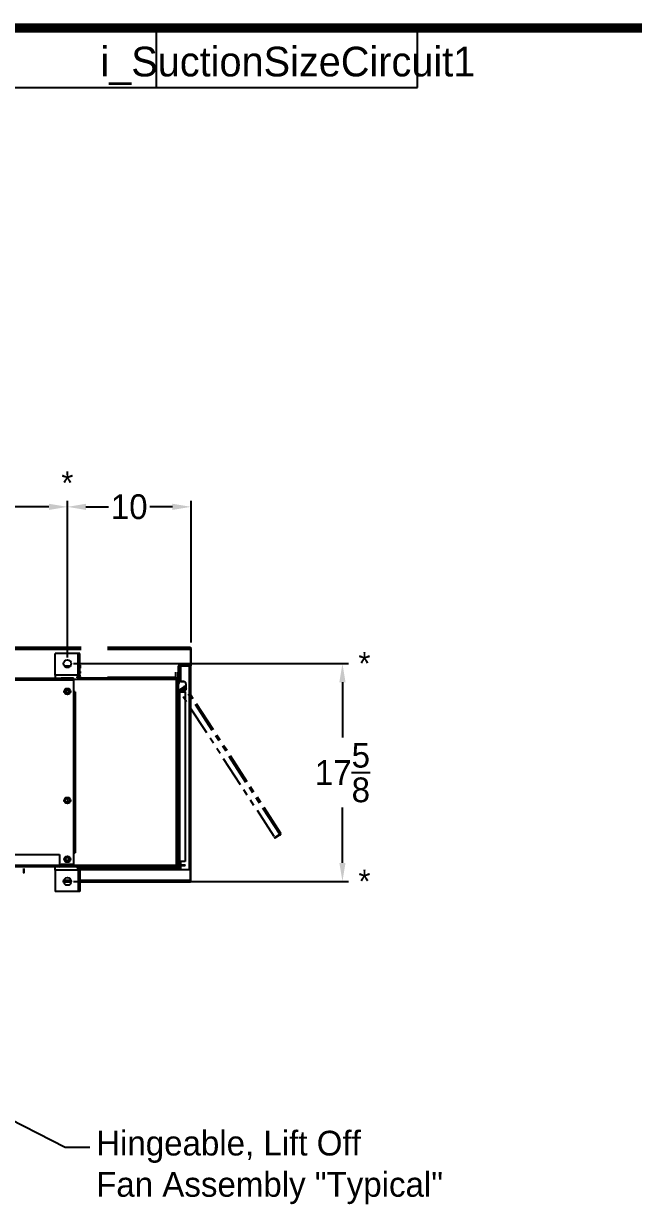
# Model space of a CAD drawing. Header units: inches. Extents: x 547 to 857, y 246 to 442.
# Drawn here: x 701 to 750.4, y 344 to 438.4 of the extents above; entities that cross this region are included whole.
import ezdxf
from ezdxf import colors
from ezdxf.entities.mleader import LeaderData, LeaderLine
from ezdxf.enums import TextEntityAlignment as Align
from ezdxf.math import Vec2, Vec3

# ---------------------------------------------------------------- set-up
doc = ezdxf.new("R2010")
doc.units = ezdxf.units.IN
doc.header["$MEASUREMENT"] = 0
doc.header["$PDSIZE"] = -1
doc.linetypes.add('PHANTOM', pattern=[0.5, 0.25, -0.05, 0.05, -0.05, 0.05, -0.05])
doc.layers.add('C1RC', color=7, linetype='Continuous')
doc.layers.add('Hingeable', color=7, linetype='PHANTOM')
doc.dimstyles.new('RAE Solutions', dxfattribs={"dimtxt": 2, "dimasz": 1.5, "dimexe": 0.5, "dimexo": 0.5, "dimgap": 0.5, "dimtad": 0, "dimtih": 1, "dimtoh": 1, "dimdec": 3, "dimrnd": 0.125, "dimzin": 1, "dimdsep": 46, "dimlunit": 5, "dimtxsty": 'Standard', "dimcen": 0.09, "dimadec": 0, "dimazin": 0, "dimtfac": 1, "dimtdec": 3, "dimtofl": 0, "dimtmove": 0, "dimatfit": 3, "dimfxl": 1, "dimtolj": 1, "dimtzin": 1, "dimarcsym": 0})

# ---------------------------------------------------------------- blocks, each defined once
blk = doc.blocks.new('*D206')
at = {"color": 0, "lineweight": -2}
for p, q in [((704.602, 387.183), (704.602, 399.857)), ((714.598, 388.402), (714.598, 399.857)), ((706.102, 399.357), (707.933, 399.357)), ((713.098, 399.357), (711.266, 399.357))]:
    blk.add_line(p, q, dxfattribs=at)
at = {"color": 0}
for points in [[(706.102, 399.607), (706.102, 399.107), (704.602, 399.357)], [(713.098, 399.607), (713.098, 399.107), (714.598, 399.357)]]:
    blk.add_solid(points, dxfattribs=at)
at = {"layer": 'Defpoints', "color": 0}
for p in [(714.598, 399.357), (714.598, 387.902), (704.602, 386.683)]:
    blk.add_point(p, dxfattribs=at)
at = {"color": 0, "insert": (709.6, 399.357), "char_height": 2, "attachment_point": 5}
blk.add_mtext('\\A1;10', dxfattribs=at)
blk = doc.blocks.new('*D207')
at = {"color": 0, "linetype": 'Continuous', "lineweight": -2}
for p, q in [((705.102, 386.683), (727.347, 386.683)), ((726.847, 385.183), (726.847, 380.71)), ((726.847, 370.571), (726.847, 375.043)), ((705.102, 369.071), (727.347, 369.071))]:
    blk.add_line(p, q, dxfattribs=at)
at = {"color": 0, "linetype": 'Continuous'}
for points in [[(726.597, 385.183), (727.097, 385.183), (726.847, 386.683)], [(726.597, 370.571), (727.097, 370.571), (726.847, 369.071)]]:
    blk.add_solid(points, dxfattribs=at)
at = {"layer": 'Defpoints', "color": 0, "linetype": 'Continuous'}
for p in [(704.602, 386.683), (704.602, 369.071), (726.847, 369.071)]:
    blk.add_point(p, dxfattribs=at)
at = {"color": 0, "linetype": 'Continuous', "lineweight": 25, "insert": (726.847, 377.877), "char_height": 2, "attachment_point": 5}
blk.add_mtext('\\A1;17{\\H1x;\\S5/8;}', dxfattribs=at)
blk = doc.blocks.new('*D210')
at = {"color": 0, "lineweight": -2}
for p, q in [((674.665, 387.183), (674.665, 399.857)), ((704.602, 387.183), (704.602, 399.857)), ((676.165, 399.357), (687.633, 399.357)), ((703.102, 399.357), (691.633, 399.357))]:
    blk.add_line(p, q, dxfattribs=at)
at = {"color": 0}
for points in [[(676.165, 399.607), (676.165, 399.107), (674.665, 399.357)], [(703.102, 399.607), (703.102, 399.107), (704.602, 399.357)]]:
    blk.add_solid(points, dxfattribs=at)
at = {"layer": 'Defpoints', "color": 0}
for p in [(704.602, 399.357), (674.665, 386.683), (704.602, 386.683)]:
    blk.add_point(p, dxfattribs=at)
at = {"color": 0, "insert": (689.633, 399.357), "char_height": 2, "attachment_point": 5}
blk.add_mtext('\\A1;30', dxfattribs=at)

msp = doc.modelspace()

# ---------------------------------------------------------------- linework, layer by layer
at = {"linetype": 'Continuous', "lineweight": 25}
for p, q in [((612.4765, 388.007), (705.7275, 388.007)), ((612.4765, 387.85), (705.7275, 387.85)), ((703.602, 385.7595), (703.602, 387.4955)), ((705.465, 387.4955), (703.602, 387.4955)), ((703.602, 385.7595), (703.602, 387.4955)), ((705.465, 387.4955), (703.602, 387.4955)), ((705.465, 385.7595), (705.465, 387.4955)), ((705.465, 385.7595), (705.465, 387.4955)), ((705.602, 387.4955), (705.472, 387.4955)), ((705.472, 385.7595), (705.472, 387.4955)), ((705.602, 387.4955), (705.472, 387.4955)), ((705.472, 385.7595), (705.472, 387.4955)), ((705.602, 385.7595), (705.602, 387.4955)), ((705.602, 385.7595), (705.602, 387.4955)), ((707.8525, 388.007), (714.5475, 388.007)), ((707.8525, 388.007), (714.5475, 388.007)), ((707.8525, 387.85), (714.5475, 387.85)), ((707.8525, 387.85), (714.5475, 387.85)), ((714.5475, 388.007), (714.5475, 387.85)), ((714.5475, 388.007), (714.5475, 387.85)), ((714.5975, 387.9018), (714.5475, 387.9018)), ((714.5975, 387.9018), (714.5475, 387.9018)), ((714.5475, 387.85), (714.5475, 386.5095)), ((714.5475, 387.85), (714.5475, 386.5095)), ((714.5975, 387.9018), (714.5975, 386.4955)), ((714.5975, 387.9018), (714.5975, 386.4955)), ((704.3421, 386.5095), (704.862, 386.5095)), ((704.3421, 386.5095), (704.862, 386.5095)), ((704.4727, 386.3985), (704.7314, 386.3985)), ((704.4727, 386.3985), (704.7314, 386.3985)), ((705.465, 386.5095), (705.472, 386.5095)), ((705.465, 386.5095), (705.472, 386.5095)), ((705.465, 386.3985), (705.472, 386.3985)), ((705.465, 386.3985), (705.472, 386.3985)), ((705.602, 386.5095), (705.7275, 386.5095)), ((705.602, 386.5095), (705.7275, 386.5095)), ((705.602, 386.3985), (705.7275, 386.3985)), ((705.602, 386.3985), (705.7275, 386.3985)), ((714.5475, 386.5095), (713.5475, 386.5095)), ((713.5475, 386.5095), (713.5475, 386.3985)), ((714.5475, 386.5095), (713.5475, 386.5095)), ((713.5475, 386.5095), (713.5475, 386.3985)), ((713.5475, 386.3985), (713.5475, 386.0026)), ((713.5475, 386.3985), (713.5475, 386.0026)), ((713.6069, 385.235), (713.6069, 386.5095)), ((713.6069, 385.235), (713.6069, 386.5095)), ((713.7399, 386.5095), (713.7399, 385.235)), ((713.7399, 386.5095), (713.7399, 385.235)), ((713.785, 385.235), (713.785, 386.4955)), ((713.785, 386.4955), (714.4645, 386.4955)), ((713.785, 385.235), (713.785, 386.4955)), ((713.785, 386.4955), (714.4645, 386.4955)), ((714.3569, 386.5095), (714.3569, 386.4955)), ((714.3569, 386.5095), (714.3569, 386.4955)), ((714.4645, 370.0268), (714.4645, 386.4955)), ((714.5975, 386.4955), (714.4645, 386.4955)), ((714.4645, 370.0268), (714.4645, 386.4955)), ((714.5975, 386.4955), (714.4645, 386.4955)), ((714.4899, 386.5095), (714.4899, 386.4955)), ((714.4899, 386.5095), (714.4899, 386.4955)), ((714.4975, 386.4955), (714.4975, 386.5095)), ((714.4975, 386.4955), (714.4975, 386.5095)), ((714.5475, 386.4955), (714.5475, 386.5095)), ((714.5475, 386.4955), (714.5475, 386.5095)), ((714.5975, 370.0268), (714.5975, 386.4955)), ((714.5975, 370.0268), (714.5975, 386.4955)), ((614.102, 385.4955), (704.102, 385.4955)), ((705.465, 385.7595), (703.602, 385.7595)), ((703.602, 385.7595), (703.602, 385.4955)), ((705.465, 385.7595), (703.602, 385.7595)), ((703.602, 385.7595), (703.602, 385.4955)), ((705.092, 385.4955), (704.102, 385.4955)), ((704.102, 385.4955), (704.102, 385.3625)), ((705.092, 385.4955), (704.102, 385.4955)), ((704.102, 385.4955), (704.102, 385.3625)), ((704.248, 385.433), (704.248, 385.483)), ((705.092, 385.483), (704.248, 385.483)), ((704.248, 385.433), (704.248, 385.483)), ((705.092, 385.483), (704.248, 385.483)), ((704.248, 385.433), (704.248, 385.37)), ((704.248, 385.433), (705.092, 385.433)), ((704.248, 385.433), (704.248, 385.37)), ((704.248, 385.433), (705.092, 385.433)), ((704.248, 385.37), (705.092, 385.37)), ((704.248, 385.37), (705.092, 385.37)), ((705.092, 385.4063), (705.092, 385.5327)), ((705.092, 385.4063), (705.092, 385.5327)), ((713.415, 385.4063), (705.092, 385.4063)), ((705.092, 385.4063), (705.092, 384.4063)), ((713.415, 385.4063), (705.092, 385.4063)), ((705.092, 385.4063), (705.092, 384.4063)), ((705.3829, 385.5393), (713.491, 385.5393)), ((705.3829, 385.5393), (713.491, 385.5393)), ((705.465, 386.0026), (705.472, 386.0026)), ((705.465, 386.0026), (705.472, 386.0026)), ((705.602, 385.7595), (705.472, 385.7595)), ((705.602, 385.7595), (705.472, 385.7595)), ((705.7275, 385.566), (705.5136, 385.566)), ((705.7275, 385.566), (705.5136, 385.566)), ((705.602, 386.0026), (705.7275, 386.0026)), ((705.602, 386.0026), (705.7275, 386.0026)), ((713.365, 385.566), (707.8525, 385.566)), ((713.365, 385.566), (707.8525, 385.566)), ((713.365, 385.566), (713.365, 386.0026)), ((713.365, 385.566), (713.365, 386.0026)), ((713.365, 385.5393), (713.365, 385.566)), ((713.365, 385.5393), (713.365, 385.566)), ((713.415, 370.3973), (713.415, 385.4063)), ((713.415, 370.3973), (713.415, 385.4063)), ((713.491, 385.5393), (713.491, 385.4893)), ((713.491, 385.5393), (713.491, 385.4893)), ((713.548, 385.4822), (713.498, 385.4822)), ((713.548, 385.4822), (713.498, 385.4822)), ((713.5239, 386.0026), (713.5239, 385.4822)), ((713.5239, 386.0026), (713.5239, 385.4822)), ((713.548, 385.4822), (713.548, 370.3213)), ((713.548, 385.4822), (713.548, 370.3213)), ((614.102, 385.3625), (704.102, 385.3625)), ((704.102, 385.3625), (705.092, 385.3625)), ((704.102, 385.3625), (705.092, 385.3625)), ((704.248, 385.3629), (705.092, 385.3629)), ((704.248, 385.3629), (704.248, 385.3625)), ((704.248, 385.3629), (705.092, 385.3629)), ((704.248, 385.3629), (704.248, 385.3625)), ((713.998, 385.235), (713.548, 385.235)), ((713.998, 385.235), (713.548, 385.235)), ((713.548, 384.641), (713.592, 384.641)), ((713.548, 384.641), (713.592, 384.641)), ((713.548, 384.636), (713.592, 384.636)), ((713.548, 384.636), (713.592, 384.636)), ((713.592, 384.547), (713.592, 385.047)), ((713.592, 384.547), (713.592, 385.047)), ((713.66, 384.547), (713.592, 384.547)), ((713.592, 384.542), (713.592, 384.547)), ((713.66, 384.547), (713.592, 384.547)), ((713.592, 384.542), (713.592, 384.547)), ((713.6222, 384.542), (713.592, 384.542)), ((713.6222, 384.542), (713.592, 384.542)), ((713.6069, 384.537), (713.6069, 384.542)), ((713.6069, 384.537), (713.6069, 384.542)), ((713.6069, 384.401), (713.6069, 384.4648)), ((713.6069, 384.401), (713.6069, 384.4648)), ((713.66, 384.547), (713.66, 384.484)), ((714.139, 384.547), (713.66, 384.547)), ((713.66, 384.547), (713.66, 384.484)), ((714.139, 384.547), (713.66, 384.547)), ((714.139, 384.484), (713.66, 384.484)), ((714.139, 384.484), (713.66, 384.484)), ((713.7399, 384.484), (713.7399, 384.401)), ((713.7399, 384.484), (713.7399, 384.401)), ((713.7795, 385.2345), (713.9985, 385.2345)), ((713.7795, 385.2345), (713.9985, 385.2345)), ((713.785, 384.401), (713.785, 384.484)), ((713.785, 384.401), (713.785, 384.484)), ((713.998, 385.235), (714.0232, 385.2333)), ((713.998, 385.235), (714.0232, 385.2333)), ((714.139, 384.484), (714.139, 384.547)), ((714.186, 384.547), (714.139, 384.547)), ((714.139, 384.484), (714.139, 384.547)), ((714.186, 384.547), (714.139, 384.547)), ((714.186, 384.542), (714.139, 384.542)), ((714.186, 384.542), (714.139, 384.542)), ((714.186, 385.047), (714.186, 384.547)), ((714.186, 385.047), (714.186, 384.547)), ((714.186, 384.547), (714.186, 384.542)), ((714.186, 384.547), (714.186, 384.542)), ((705.225, 384.4063), (705.092, 384.4063)), ((705.225, 384.4063), (705.092, 384.4063)), ((705.102, 384.4063), (705.102, 371.3973)), ((705.102, 384.4063), (705.102, 371.3973)), ((705.1025, 384.4063), (705.1025, 371.3973)), ((705.1025, 384.4063), (705.1025, 371.3973)), ((705.225, 384.4063), (705.225, 371.3973)), ((705.225, 384.4063), (705.225, 371.3973)), ((713.548, 384.401), (713.66, 384.401)), ((713.548, 384.401), (713.66, 384.401)), ((713.66, 384.401), (713.66, 370.672)), ((713.66, 384.401), (714.139, 384.401)), ((713.66, 384.401), (713.66, 370.672)), ((713.66, 384.401), (714.139, 384.401)), ((714.139, 384.401), (714.139, 370.672)), ((714.139, 384.401), (714.139, 370.672)), ((614.235, 371.258), (703.969, 371.258)), ((703.969, 371.258), (703.969, 370.391)), ((703.969, 371.258), (703.969, 370.391)), ((705.092, 371.3973), (705.092, 370.3973)), ((705.092, 371.3973), (705.225, 371.3973)), ((705.092, 371.3973), (705.092, 370.3973)), ((705.092, 371.3973), (705.225, 371.3973)), ((614.235, 370.391), (703.969, 370.391)), ((703.969, 370.258), (614.235, 370.258)), ((703.5555, 370.258), (703.602, 370.2489)), ((703.5555, 370.258), (703.602, 370.2489)), ((703.602, 369.994), (703.602, 370.258)), ((703.602, 369.994), (703.602, 370.258)), ((703.969, 370.441), (704.102, 370.441)), ((703.969, 370.441), (704.102, 370.441)), ((703.969, 370.391), (703.969, 370.258)), ((703.969, 370.391), (703.969, 370.258)), ((703.969, 370.308), (704.102, 370.308)), ((703.969, 370.308), (704.102, 370.308)), ((705.338, 370.258), (703.969, 370.258)), ((705.338, 370.258), (703.969, 370.258)), ((705.092, 370.441), (704.102, 370.441)), ((704.102, 370.441), (704.102, 370.308)), ((705.092, 370.441), (704.102, 370.441)), ((704.102, 370.441), (704.102, 370.308)), ((704.248, 370.323), (704.102, 370.323)), ((704.248, 370.323), (704.102, 370.323)), ((704.248, 370.441), (704.248, 370.4406)), ((704.248, 370.441), (704.248, 370.4406)), ((704.248, 370.4406), (705.092, 370.4406)), ((704.248, 370.4406), (705.092, 370.4406)), ((704.248, 370.3705), (704.248, 370.4335)), ((704.248, 370.4335), (705.092, 370.4335)), ((704.248, 370.3705), (704.248, 370.4335)), ((704.248, 370.4335), (705.092, 370.4335)), ((704.248, 370.3705), (704.248, 370.3205)), ((704.248, 370.3705), (705.092, 370.3705)), ((704.248, 370.3705), (704.248, 370.3205)), ((704.248, 370.3705), (705.092, 370.3705)), ((704.248, 370.3205), (705.092, 370.3205)), ((704.248, 370.3205), (705.092, 370.3205)), ((704.9555, 370.4406), (704.9555, 370.4335)), ((704.9555, 370.4406), (704.9555, 370.4335)), ((705.092, 370.3973), (713.415, 370.3973)), ((705.092, 370.2643), (705.092, 370.3973)), ((705.092, 370.3973), (713.415, 370.3973)), ((705.092, 370.2643), (705.092, 370.3973)), ((713.491, 370.2643), (705.092, 370.2643)), ((713.491, 370.2643), (705.092, 370.2643)), ((713.491, 370.2643), (713.491, 370.3143)), ((713.491, 370.2643), (713.491, 370.3143)), ((713.548, 370.3213), (713.498, 370.3213)), ((713.548, 370.3213), (713.498, 370.3213)), ((713.5239, 370.3213), (713.5239, 370.133)), ((713.5239, 370.3213), (713.5239, 370.133)), ((713.66, 370.672), (713.548, 370.672)), ((713.66, 370.672), (713.548, 370.672)), ((713.548, 370.422), (713.577, 370.422)), ((713.548, 370.422), (713.577, 370.422)), ((713.577, 370.672), (713.577, 370.422)), ((713.577, 370.672), (713.577, 370.422)), ((713.6069, 370.4412), (713.6069, 370.672)), ((713.6069, 370.4412), (713.6069, 370.672)), ((713.6069, 370), (713.6069, 370.369)), ((713.6069, 370), (713.6069, 370.369)), ((714.139, 370.672), (713.66, 370.672)), ((714.139, 370.672), (713.66, 370.672)), ((713.66, 370.422), (713.66, 370.359)), ((713.66, 370.422), (714.139, 370.422)), ((713.66, 370.422), (713.66, 370.359)), ((713.66, 370.422), (714.139, 370.422)), ((713.66, 370.359), (714.139, 370.359)), ((713.66, 370.359), (714.139, 370.359)), ((713.7399, 370.672), (713.7399, 370.422)), ((713.7399, 370.672), (713.7399, 370.422)), ((713.7399, 370.359), (713.7399, 370)), ((713.7399, 370.359), (713.7399, 370)), ((713.785, 370.422), (713.785, 370.672)), ((713.785, 370.422), (713.785, 370.672)), ((713.785, 370.0268), (713.785, 370.359)), ((713.785, 370.0268), (713.785, 370.359)), ((714.139, 370.359), (714.139, 370.422)), ((714.139, 370.359), (714.139, 370.422)), ((701.052, 370.125), (701.052, 369.758)), ((701.052, 369.758), (701.102, 369.758)), ((701.102, 369.758), (701.102, 370.125)), ((703.602, 369.994), (703.602, 368.258)), ((705.465, 369.994), (703.602, 369.994)), ((703.602, 369.994), (703.602, 368.258)), ((705.465, 369.994), (703.602, 369.994)), ((705.4712, 370), (705.4631, 370)), ((705.4712, 370), (705.4631, 370)), ((705.465, 369.994), (705.465, 368.258)), ((705.465, 369.994), (705.465, 368.258)), ((705.602, 369.994), (705.472, 369.994)), ((705.472, 369.994), (705.472, 368.258)), ((705.602, 369.994), (705.472, 369.994)), ((705.472, 369.994), (705.472, 368.258)), ((713.5475, 370.133), (705.5599, 370.133)), ((713.5475, 370.133), (705.5599, 370.133)), ((713.5475, 370), (705.6011, 370)), ((713.5475, 370), (705.6011, 370)), ((705.602, 369.994), (705.602, 368.258)), ((705.602, 369.994), (705.602, 368.258)), ((713.5475, 370.133), (713.5475, 370)), ((713.5475, 370.133), (713.5475, 370)), ((714.5475, 370), (713.5475, 370)), ((714.5475, 370), (713.5475, 370)), ((713.785, 370.0268), (714.4645, 370.0268)), ((713.785, 370.0268), (714.4645, 370.0268)), ((714.3569, 370.0268), (714.3569, 370)), ((714.3569, 370.0268), (714.3569, 370)), ((714.4645, 370.0268), (714.5975, 370.0268)), ((714.4645, 370.0268), (714.5975, 370.0268)), ((714.4899, 370.0268), (714.4899, 370)), ((714.4899, 370.0268), (714.4899, 370)), ((714.4975, 370), (714.4975, 370.0268)), ((714.4975, 370), (714.4975, 370.0268)), ((714.5475, 369.0893), (714.5475, 370.0268)), ((714.5475, 369.0893), (714.5475, 370.0268)), ((714.5975, 369.0893), (714.5975, 370.0268)), ((714.5975, 369.0893), (714.5975, 370.0268)), ((704.9082, 369.008), (704.2959, 369.008)), ((704.9082, 369.008), (704.2959, 369.008)), ((704.9065, 369.141), (704.2976, 369.141)), ((704.9065, 369.141), (704.2976, 369.141)), ((705.472, 369.141), (705.465, 369.141)), ((705.472, 369.141), (705.465, 369.141)), ((705.472, 369.008), (705.465, 369.008)), ((705.472, 369.008), (705.465, 369.008)), ((714.5475, 369.141), (705.602, 369.141)), ((714.5475, 369.141), (705.602, 369.141)), ((714.5475, 369.008), (705.602, 369.008)), ((714.5475, 369.008), (705.602, 369.008)), ((714.5475, 369.0893), (714.5975, 369.0893)), ((714.5475, 369.008), (714.5475, 369.0893)), ((714.5475, 369.0893), (714.5975, 369.0893)), ((714.5475, 369.008), (714.5475, 369.0893)), ((705.465, 368.258), (703.602, 368.258)), ((705.465, 368.258), (703.602, 368.258)), ((705.602, 368.258), (705.472, 368.258)), ((705.602, 368.258), (705.472, 368.258))]:
    msp.add_line(p, q, dxfattribs=at)
at = {"const_width": 0.7526}
msp.add_lwpolyline([(551.9978, 249.9162), (853.0442, 249.9162), (853.0442, 438.0702), (551.9978, 438.0702), (551.9978, 249.9162)], dxfattribs=at)
at = {"linetype": 'Continuous', "lineweight": 25, "flags": 128}
for points in [[(713.415, 385.4063), (713.415, 385.4063)], [(713.415, 385.4063), (713.415, 385.4063)], [(713.415, 370.3973), (713.415, 370.3973)], [(713.415, 370.3973), (713.415, 370.3973)]]:
    msp.add_lwpolyline(points, dxfattribs=at)
at = {"linetype": 'Continuous', "lineweight": 25}
for centre, radius in [((704.602, 386.683), 0.3125), ((704.602, 386.683), 0.3125), ((704.602, 384.433), 0.25), ((704.602, 384.433), 0.25), ((704.602, 384.433), 0.1875), ((704.602, 384.433), 0.1875), ((704.602, 384.433), 0.125), ((704.602, 384.433), 0.125), ((704.602, 375.6205), 0.25), ((704.602, 375.6205), 0.25), ((704.602, 375.6205), 0.1875), ((704.602, 375.6205), 0.1875), ((704.602, 370.8705), 0.25), ((704.602, 370.8705), 0.25), ((704.602, 370.8705), 0.25), ((704.602, 370.8705), 0.25), ((704.602, 370.8705), 0.25), ((704.602, 370.8705), 0.1875), ((704.602, 370.8705), 0.1875), ((704.602, 370.8705), 0.1875), ((704.602, 370.8705), 0.1875), ((704.602, 370.8705), 0.1875), ((704.601, 370.8855), 0.125), ((704.601, 370.8855), 0.125), ((704.601, 370.8855), 0.125), ((704.602, 370.8855), 0.125), ((704.602, 370.8855), 0.125), ((704.602, 369.0705), 0.3125), ((704.602, 369.0705), 0.3125)]:
    msp.add_circle(centre, radius, dxfattribs=at)
for centre, radius, start, end in [((704.602, 384.448), 0.125, 183.439813, 356.560187), ((704.602, 384.448), 0.125, 183.439813, 356.560187), ((713.66, 384.401), 0.146, 90, 140.096261), ((713.66, 384.401), 0.146, 90, 140.096261), ((713.66, 384.401), 0.083, 90, 180), ((713.66, 384.401), 0.083, 90, 180), ((713.7795, 385.047), 0.1875, 90, 180), ((713.7795, 385.047), 0.1875, 90, 180), ((714.035, 384.4955), 0.0995, 186.636958, 251.75908), ((714.035, 384.4955), 0.0995, 186.636958, 251.75908), ((713.9985, 385.047), 0.1875, 0, 90), ((713.9985, 385.047), 0.1875, 0, 90), ((714.035, 384.4955), 0.0995, 288.24092, 353.363042), ((714.035, 384.4955), 0.0995, 288.24092, 353.363042), ((704.5082, 375.636), 0.125, 234.420402, 106.814408), ((704.5082, 375.636), 0.125, 234.420402, 106.814408), ((703.969, 370.391), 0.133, 270, 321.386762), ((703.969, 370.391), 0.133, 270, 321.386762), ((713.66, 370.505), 0.146, 219.903739, 270), ((713.66, 370.505), 0.146, 219.903739, 270), ((713.66, 370.505), 0.083, 180, 270), ((713.66, 370.505), 0.083, 180, 270)]:
    msp.add_arc(centre, radius, start, end, dxfattribs=at)
for points, knots in [([(704.248, 385.433), (704.2355, 385.4321), (704.2116, 385.4303), (704.1798, 385.4174), (704.1548, 385.4004), (704.1357, 385.3821), (704.1281, 385.3687), (704.1247, 385.3625)], [0, 0, 0, 0, 0.2442355, 0.4660035, 0.6664193, 0.846925, 1, 1, 1, 1]), ([(704.248, 385.433), (704.2355, 385.4321), (704.2116, 385.4303), (704.1798, 385.4174), (704.1548, 385.4004), (704.1357, 385.3821), (704.1281, 385.3687), (704.1247, 385.3625)], [0, 0, 0, 0, 0.2442355, 0.4660035, 0.6664193, 0.846925, 1, 1, 1, 1]), ([(704.248, 385.37), (704.2408, 385.3696), (704.2291, 385.3689), (704.2187, 385.3643), (704.2147, 385.3625)], [0, 0, 0, 0, 0.6134219, 1, 1, 1, 1]), ([(704.248, 385.37), (704.2408, 385.3696), (704.2291, 385.3689), (704.2187, 385.3643), (704.2147, 385.3625)], [0, 0, 0, 0, 0.6134219, 1, 1, 1, 1]), ([(705.3829, 385.5393), (705.3891, 385.5495), (705.4059, 385.5771), (705.4332, 385.6567), (705.4544, 385.7253), (705.465, 385.7595)], [0, 0, 0, 0, 0.2268035, 0.6134037, 1, 1, 1, 1]), ([(705.3829, 385.5393), (705.3891, 385.5495), (705.4059, 385.5771), (705.4332, 385.6567), (705.4544, 385.7253), (705.465, 385.7595)], [0, 0, 0, 0, 0.2268035, 0.6134037, 1, 1, 1, 1]), ([(705.472, 385.7595), (705.4709, 385.7468), (705.4687, 385.7215), (705.4548, 385.6905), (705.4423, 385.6766), (705.4371, 385.6707)], [0, 0, 0, 0, 0.3672053, 0.7336714, 1, 1, 1, 1]), ([(705.472, 385.7595), (705.4709, 385.7468), (705.4687, 385.7215), (705.4548, 385.6905), (705.4423, 385.6766), (705.4371, 385.6707)], [0, 0, 0, 0, 0.3672053, 0.7336714, 1, 1, 1, 1]), ([(705.602, 385.7595), (705.5995, 385.7315), (705.5944, 385.6756), (705.5538, 385.6024), (705.5133, 385.5557), (705.4848, 385.5418), (705.4797, 385.5393)], [0, 0, 0, 0, 0.3077552, 0.6156747, 0.930549, 1, 1, 1, 1]), ([(705.602, 385.7595), (705.5995, 385.7315), (705.5944, 385.6756), (705.5538, 385.6024), (705.5133, 385.5557), (705.4848, 385.5418), (705.4797, 385.5393)], [0, 0, 0, 0, 0.3077552, 0.6156747, 0.930549, 1, 1, 1, 1]), ([(713.491, 385.5393), (713.4905, 385.5385), (713.4895, 385.5371), (713.4847, 385.5263), (713.4773, 385.511), (713.4653, 385.4886), (713.4442, 385.4543), (713.4258, 385.424), (713.415, 385.4063)], [0, 0, 0, 0, 0.139858, 0.2740272, 0.4037402, 0.5303433, 0.725176, 1, 1, 1, 1]), ([(713.491, 385.5393), (713.4905, 385.5385), (713.4895, 385.5371), (713.4847, 385.5263), (713.4773, 385.511), (713.4653, 385.4886), (713.4442, 385.4543), (713.4258, 385.424), (713.415, 385.4063)], [0, 0, 0, 0, 0.139858, 0.2740272, 0.4037402, 0.5303433, 0.725176, 1, 1, 1, 1]), ([(713.491, 385.4893), (713.4905, 385.4888), (713.4895, 385.4879), (713.4846, 385.4811), (713.4771, 385.4714), (713.4649, 385.4572), (713.4438, 385.4358), (713.4257, 385.4173), (713.415, 385.4063)], [0, 0, 0, 0, 0.1272869, 0.2513222, 0.3748027, 0.5004386, 0.7039029, 1, 1, 1, 1]), ([(713.491, 385.4893), (713.4905, 385.4888), (713.4895, 385.4879), (713.4846, 385.4811), (713.4771, 385.4714), (713.4649, 385.4572), (713.4438, 385.4358), (713.4257, 385.4173), (713.415, 385.4063)], [0, 0, 0, 0, 0.1272869, 0.2513222, 0.3748027, 0.5004386, 0.7039029, 1, 1, 1, 1]), ([(713.415, 385.4063), (713.4275, 385.4184), (713.4479, 385.4383), (713.4723, 385.4621), (713.4886, 385.475), (713.4969, 385.4809), (713.4977, 385.4818), (713.498, 385.4822)], [0, 0, 0, 0, 0.3356155, 0.5506399, 0.7242766, 0.8985486, 1, 1, 1, 1]), ([(713.415, 385.4063), (713.4296, 385.4151), (713.4615, 385.4344), (713.5021, 385.4595), (713.5321, 385.4746), (713.5461, 385.4808), (713.5475, 385.4818), (713.548, 385.4822)], [0, 0, 0, 0, 0.22774933, 0.49620642, 0.68920286, 0.88243955, 1, 1, 1, 1]), ([(713.415, 385.4063), (713.4275, 385.4184), (713.4479, 385.4383), (713.4723, 385.4621), (713.4886, 385.475), (713.4969, 385.4809), (713.4977, 385.4818), (713.498, 385.4822)], [0, 0, 0, 0, 0.3356155, 0.5506399, 0.7242766, 0.8985486, 1, 1, 1, 1]), ([(713.415, 385.4063), (713.4296, 385.4151), (713.4615, 385.4344), (713.5021, 385.4595), (713.5321, 385.4746), (713.5461, 385.4808), (713.5475, 385.4818), (713.548, 385.4822)], [0, 0, 0, 0, 0.22774933, 0.49620642, 0.68920286, 0.88243955, 1, 1, 1, 1]), ([(704.2327, 385.3625), (704.2333, 385.3626), (704.2383, 385.3632), (704.2435, 385.363), (704.248, 385.3629)], [0, 0, 0, 0, 0.1332479, 1, 1, 1, 1]), ([(704.2327, 385.3625), (704.2333, 385.3626), (704.2383, 385.3632), (704.2435, 385.363), (704.248, 385.3629)], [0, 0, 0, 0, 0.1332479, 1, 1, 1, 1]), ([(703.602, 370.2289), (703.5979, 370.2347), (703.5842, 370.2536), (703.5673, 370.2562), (703.5555, 370.258)], [0, 0, 0, 0, 0.304628, 1, 1, 1, 1]), ([(703.602, 370.2289), (703.5979, 370.2347), (703.5842, 370.2536), (703.5673, 370.2562), (703.5555, 370.258)], [0, 0, 0, 0, 0.304628, 1, 1, 1, 1]), ([(704.1248, 370.441), (704.1281, 370.4349), (704.1355, 370.4216), (704.1544, 370.4035), (704.1793, 370.3864), (704.2113, 370.3733), (704.2354, 370.3715), (704.248, 370.3705)], [0, 0, 0, 0, 0.150281, 0.3292182, 0.5295683, 0.7527899, 1, 1, 1, 1]), ([(704.1248, 370.441), (704.1281, 370.4349), (704.1355, 370.4216), (704.1544, 370.4035), (704.1793, 370.3864), (704.2113, 370.3733), (704.2354, 370.3715), (704.248, 370.3705)], [0, 0, 0, 0, 0.150281, 0.3292182, 0.5295683, 0.7527899, 1, 1, 1, 1]), ([(704.2148, 370.441), (704.2187, 370.4392), (704.229, 370.4346), (704.2407, 370.4339), (704.248, 370.4335)], [0, 0, 0, 0, 0.37835089, 1, 1, 1, 1]), ([(704.2148, 370.441), (704.2187, 370.4392), (704.229, 370.4346), (704.2407, 370.4339), (704.248, 370.4335)], [0, 0, 0, 0, 0.37835089, 1, 1, 1, 1]), ([(705.338, 370.258), (705.3486, 370.254), (705.3698, 370.2461), (705.4015, 370.1851), (705.4332, 370.0978), (705.4544, 370.0286), (705.465, 369.994)], [0, 0, 0, 0, 0.2499999, 0.4999986, 0.7500026, 1, 1, 1, 1]), ([(705.602, 369.994), (705.5995, 370.0219), (705.5943, 370.0776), (705.5543, 370.1524), (705.4958, 370.2108), (705.4216, 370.2503), (705.3663, 370.2554), (705.338, 370.258)], [0, 0, 0, 0, 0.1907789, 0.3816597, 0.5768534, 0.7838764, 1, 1, 1, 1]), ([(705.338, 370.258), (705.3486, 370.254), (705.3698, 370.2461), (705.4015, 370.1851), (705.4332, 370.0978), (705.4544, 370.0286), (705.465, 369.994)], [0, 0, 0, 0, 0.2499999, 0.4999986, 0.7500026, 1, 1, 1, 1]), ([(705.602, 369.994), (705.5995, 370.0219), (705.5943, 370.0776), (705.5543, 370.1524), (705.4958, 370.2108), (705.4216, 370.2503), (705.3663, 370.2554), (705.338, 370.258)], [0, 0, 0, 0, 0.1907789, 0.3816597, 0.5768534, 0.7838764, 1, 1, 1, 1]), ([(713.548, 370.3213), (713.5471, 370.3224), (713.5454, 370.3244), (713.5332, 370.3297), (713.5178, 370.3364), (713.4966, 370.3473), (713.4637, 370.3682), (713.4334, 370.3863), (713.415, 370.3973)], [0, 0, 0, 0, 0.15709085, 0.29742919, 0.42172758, 0.53098073, 0.71670474, 1, 1, 1, 1]), ([(713.415, 370.3973), (713.4272, 370.3848), (713.447, 370.3644), (713.4709, 370.34), (713.4838, 370.3237), (713.4897, 370.3154), (713.4906, 370.3146), (713.491, 370.3143)], [0, 0, 0, 0, 0.3356196, 0.5506443, 0.7242703, 0.8985503, 1, 1, 1, 1]), ([(713.415, 370.3973), (713.4239, 370.3827), (713.4432, 370.3508), (713.4683, 370.3102), (713.4834, 370.2802), (713.4896, 370.2662), (713.4906, 370.2648), (713.491, 370.2643)], [0, 0, 0, 0, 0.2277485, 0.4962014, 0.6892053, 0.8824399, 1, 1, 1, 1]), ([(713.498, 370.3213), (713.4975, 370.3224), (713.4964, 370.3245), (713.4887, 370.3298), (713.4789, 370.3366), (713.4655, 370.3477), (713.4451, 370.3686), (713.4264, 370.3864), (713.415, 370.3973)], [0, 0, 0, 0, 0.1438769, 0.2741147, 0.3922836, 0.5004717, 0.6949563, 1, 1, 1, 1]), ([(713.548, 370.3213), (713.5471, 370.3224), (713.5454, 370.3244), (713.5332, 370.3297), (713.5178, 370.3364), (713.4966, 370.3473), (713.4637, 370.3682), (713.4334, 370.3863), (713.415, 370.3973)], [0, 0, 0, 0, 0.15709085, 0.29742919, 0.42172758, 0.53098073, 0.71670474, 1, 1, 1, 1]), ([(713.415, 370.3973), (713.4272, 370.3848), (713.447, 370.3644), (713.4709, 370.34), (713.4838, 370.3237), (713.4897, 370.3154), (713.4906, 370.3146), (713.491, 370.3143)], [0, 0, 0, 0, 0.3356196, 0.5506443, 0.7242703, 0.8985503, 1, 1, 1, 1]), ([(713.415, 370.3973), (713.4239, 370.3827), (713.4432, 370.3508), (713.4683, 370.3102), (713.4834, 370.2802), (713.4896, 370.2662), (713.4906, 370.2648), (713.491, 370.2643)], [0, 0, 0, 0, 0.2277485, 0.4962014, 0.6892053, 0.8824399, 1, 1, 1, 1]), ([(713.498, 370.3213), (713.4975, 370.3224), (713.4964, 370.3245), (713.4887, 370.3298), (713.4789, 370.3366), (713.4655, 370.3477), (713.4451, 370.3686), (713.4264, 370.3864), (713.415, 370.3973)], [0, 0, 0, 0, 0.1438769, 0.2741147, 0.3922836, 0.5004717, 0.6949563, 1, 1, 1, 1]), ([(705.472, 369.994), (705.4709, 370.0067), (705.4687, 370.032), (705.4548, 370.063), (705.4423, 370.077), (705.4371, 370.0829)], [0, 0, 0, 0, 0.3672045, 0.73367, 1, 1, 1, 1]), ([(705.472, 369.994), (705.4709, 370.0067), (705.4687, 370.032), (705.4548, 370.063), (705.4423, 370.077), (705.4371, 370.0829)], [0, 0, 0, 0, 0.3672045, 0.73367, 1, 1, 1, 1]), ([(713.6069, 369.9983), (713.6061, 369.9991), (713.6048, 370.0006), (713.5976, 370.0049), (713.5888, 370.0106), (713.5758, 370.0206), (713.5625, 370.0337), (713.5513, 370.0444), (713.5475, 370.048)], [0, 0, 0, 0, 0.1736319, 0.3309716, 0.4735832, 0.603665, 0.8672986, 1, 1, 1, 1]), ([(713.6069, 369.9983), (713.6061, 369.9991), (713.6048, 370.0006), (713.5976, 370.0049), (713.5888, 370.0106), (713.5758, 370.0206), (713.5625, 370.0337), (713.5513, 370.0444), (713.5475, 370.048)], [0, 0, 0, 0, 0.1736319, 0.3309716, 0.4735832, 0.603665, 0.8672986, 1, 1, 1, 1]), ([(713.5475, 370.0464), (713.5515, 370.0424), (713.5627, 370.0307), (713.5787, 370.0159), (713.5881, 370.003), (713.5906, 370.0002), (713.5907, 370)], [0, 0, 0, 0, 0.21987, 0.6321612, 0.9758728, 1, 1, 1, 1]), ([(713.5475, 370.0464), (713.5515, 370.0424), (713.5627, 370.0307), (713.5787, 370.0159), (713.5881, 370.003), (713.5906, 370.0002), (713.5907, 370)], [0, 0, 0, 0, 0.21987, 0.6321612, 0.9758728, 1, 1, 1, 1])]:
    msp.add_open_spline(points, degree=3, knots=knots, dxfattribs=at)
at = {"layer": 'C1RC'}
for p, q in [((711.7963, 433.2703), (711.7963, 438.0783)), ((732.9214, 433.2703), (732.9214, 437.9254)), ((670.5973, 433.2703), (732.9214, 433.2703))]:
    msp.add_line(p, q, dxfattribs=at)
at = {"layer": 'Hingeable', "linetype": 'PHANTOM', "ltscale": 10}
for p, q in [((714.0074, 384.8084), (713.6056, 384.5475)), ((714.0074, 384.8084), (713.6056, 384.5475)), ((713.7761, 384.285), (713.6056, 384.5475)), ((713.7761, 384.285), (713.6056, 384.5475)), ((714.0417, 384.7556), (713.6399, 384.4947)), ((714.0417, 384.7556), (713.6399, 384.4947)), ((714.0417, 384.7556), (714.0074, 384.8084)), ((714.0417, 384.7556), (714.0074, 384.8084)), ((721.7766, 372.8941), (714.0417, 384.7556)), ((721.7766, 372.8941), (714.0417, 384.7556)), ((721.8763, 372.9462), (714.1424, 384.821)), ((721.8763, 372.9462), (714.1424, 384.821)), ((721.3296, 372.7029), (713.7761, 384.285)), ((721.3296, 372.7029), (713.7761, 384.285)), ((721.3296, 372.7029), (721.4091, 372.5804)), ((721.3296, 372.7029), (721.4091, 372.5804)), ((721.3748, 372.6333), (721.7766, 372.8941)), ((721.3748, 372.6333), (721.7766, 372.8941)), ((721.3748, 372.6333), (721.4091, 372.5804)), ((721.3748, 372.6333), (721.4091, 372.5804)), ((721.4091, 372.5804), (721.8109, 372.8413)), ((721.4091, 372.5804), (721.8109, 372.8413))]:
    msp.add_line(p, q, dxfattribs=at)
for centre, start, end in [((714.0869, 384.6859), 67.645215, 123), ((714.0869, 384.6859), 67.645215, 123), ((721.7313, 372.9637), 303, 353.096261), ((721.7313, 372.9637), 303, 353.096261)]:
    msp.add_arc(centre, 0.146, start, end, dxfattribs=at)

# ---------------------------------------------------------------- texts
at = {"linetype": 'Continuous', "lineweight": 25}
for p in [(704.5974, 400.3546), (728.6278, 385.7628), (728.6278, 368.1503)]:
    msp.add_text('*', height=1.8706, dxfattribs=at).set_placement(p, align=Align.CENTER)
at = {"layer": 'C1RC'}
msp.add_text('i_SuctionSizeCircuit1', height=2.399976, dxfattribs=at).set_placement((722.4317, 434.1582), align=Align.CENTER)

# ---------------------------------------------------------------- dimensions: what is measured, and where the dimension line sits
for base, p1, p2, picture, middle in [((704.6020421022, 399.3569434638), (674.6645421022, 386.6830083792), (704.6020421022, 386.6830083523), '*D210', (689.6332921022, 399.3569434638)), ((714.597541, 399.356943), (704.602042, 386.683008), (714.597541, 387.901758), '*D206', (709.599792, 399.356943))]:
    dim = msp.add_linear_dim(base=base, p1=p1, p2=p2, dimstyle='RAE Solutions')
    dim.commit()
    dim.dimension.update_dxf_attribs({"geometry": picture, "text_midpoint": middle})
at = {"linetype": 'Continuous', "lineweight": 25}
dim = msp.add_linear_dim(base=(726.8468646902, 369.0705083522), p1=(704.6020421022, 386.6830083523), p2=(704.6020421022, 369.0705083522), angle=90, dimstyle='RAE Solutions', dxfattribs=at)
dim.commit()
dim.dimension.update_dxf_attribs({"geometry": '*D207', "text_midpoint": (726.8468646902, 377.8767583522)})

# ---------------------------------------------------------------- leaders
at = {"layer": 'Hingeable', "linetype": 'PHANTOM', "ltscale": 10}
ml = msp.add_multileader_mtext('Standard', dxfattribs=at)
ml.set_content('Hingeable, Lift Off\\PFan Assembly "Typical"', color=256)
ml.set_leader_properties()
ml.build(insert=Vec2(0, 0))
ml.multileader.update_dxf_attribs({"text_right_attachment_type": 6, "dogleg_length": 2, "arrow_head_size": 1.5})
ctx = ml.context
ctx.base_point, ctx.char_height, ctx.arrow_head_size, ctx.landing_gap_size, ctx.plane_origin = Vec3(706.4252, 347.5814), 2, 1.5, 0.5, Vec3(695.3671, 352.2201)
ctx.right_attachment = 6
notes = []
notes.append((ctx, [(0, (1, 1, 0), (704.4252, 347.5814), (1, 0), 2, [(0, [(695.3671, 352.2201)], 0, [])])]))
ctx.mtext.insert, ctx.mtext.flow_direction = Vec3(706.9252, 348.9148), 5
for ctx, leaders in notes:
    for number, flags, end, landing, length, lines in leaders:
        leader = LeaderData()
        leader.index, (leader.has_last_leader_line, leader.has_dogleg_vector, leader.attachment_direction) = number, flags
        leader.last_leader_point, leader.dogleg_vector, leader.dogleg_length = Vec3(end), Vec3(landing), length
        for number, points, colour, breaks in lines:
            line = LeaderLine()
            line.index, line.vertices, line.color, line.breaks = number, Vec3.list(points), colors.encode_raw_color(colour), breaks
            leader.lines.append(line)
        ctx.leaders.append(leader)

doc.saveas('drawing.dxf')
